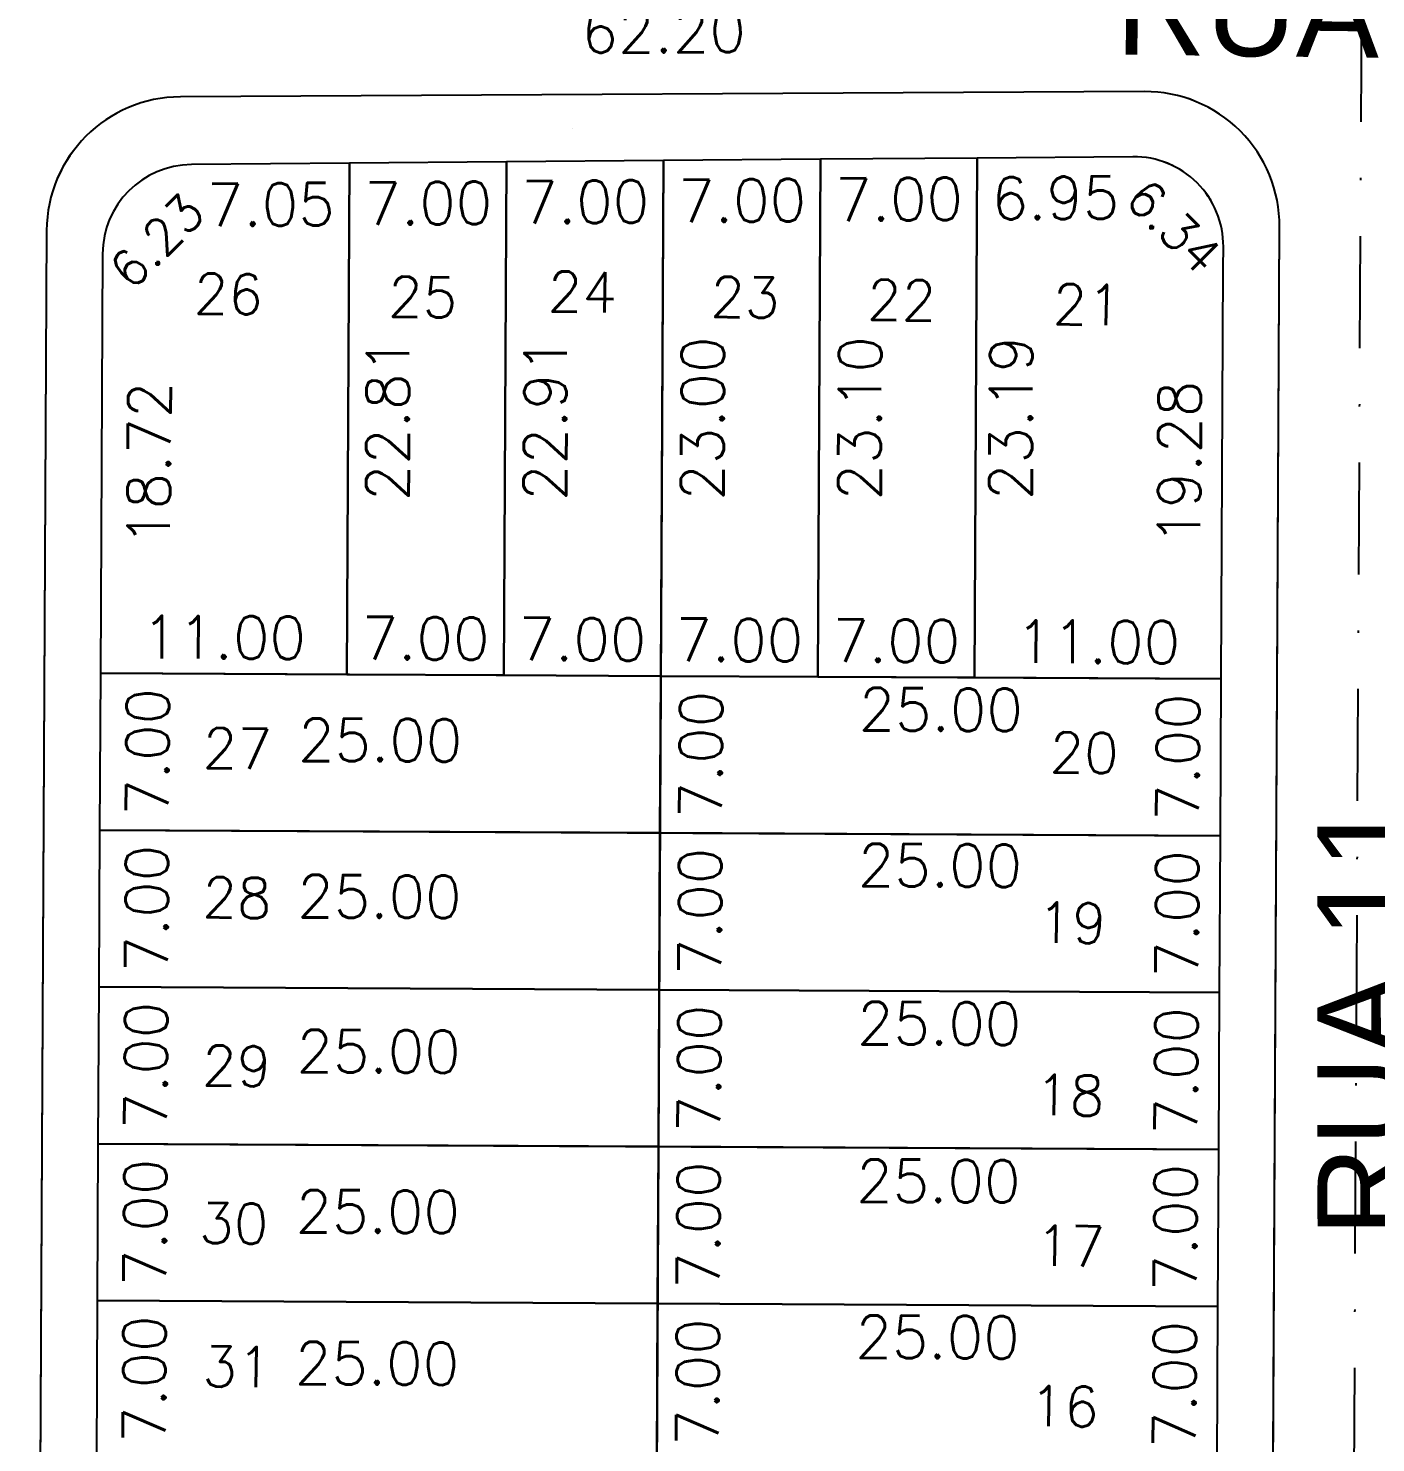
# Model space of a CAD drawing. Header units: millimetres. Extents: x -4430026 to 4783824, y 584 to 9593110.
# Drawn here: x 2187.2 to 2247.3, y 1441.9 to 1505 of the extents above; entities that cross this region are included whole.
import ezdxf
from ezdxf.enums import TextEntityAlignment as Align

# ---------------------------------------------------------------- set-up
doc = ezdxf.new("R2010")
doc.units = ezdxf.units.MM
doc.linetypes.add('CONTINUO', pattern=[0])
doc.linetypes.add('DASHDOT', pattern=[1, 0.5, -0.25, 0, -0.25])
for name, color, linetype in [('AGT C-M', 10, 'Continuous'), ('Calçada', 1, 'Continuous'), ('Cota', 8, 'Continuous'), ('Cota Curvas', 2, 'Continuous'), ('COTAS', 8, 'Continuous'), ('EIXO DAS VIAS', 252, 'DASHDOT'), ('Lotes', 2, 'Continuous'), ('Nomes de Ruas', 3, 'Continuous'), ('Numero de lotes', 5, 'Continuous')]:
    doc.layers.add(name, color=color, linetype=linetype)
doc.styles.add('arcad1', font='romans.shx')
doc.styles.add('ARIAL', font='arial.ttf', dxfattribs={"height": 0.25})
doc.styles.add('ROMANS', font='romans.shx')
doc.dimstyles.new('BOLA100', dxfattribs={"dimscale": 0, "dimtxt": 1.9, "dimasz": 0.18, "dimexe": 0.18, "dimexo": 0.063, "dimgap": 0, "dimtad": 1, "dimzin": 4, "dimdsep": 46, "dimtxsty": 'ROMANS', "dimcen": 0.09, "dimse1": 1, "dimse2": 1, "dimsd1": 1, "dimsd2": 1, "dimclrt": 256, "dimaunit": 1, "dimadec": 4, "dimazin": 0, "dimtfac": 1.2, "dimtix": 1, "dimtmove": 2, "dimatfit": 3, "dimfxl": 1, "dimtvp": 2, "dimtolj": 1, "dimtzin": 4, "dimarcsym": 0})

# ---------------------------------------------------------------- blocks, each defined once
blk = doc.blocks.new('*D425')
at = {"layer": 'DEFPOINTS', "color": 0}
for p in [(2194.471, 1498.92), (2201.526, 1498.98), (2201.549, 1496.217)]:
    blk.add_point(p, dxfattribs=at)
at = {"layer": 'Cota', "insert": (2198.014, 1497.137), "char_height": 1.9, "attachment_point": 5, "rotation": 0.48244, "style": 'ROMANS'}
blk.add_mtext('\\A1;7.05', dxfattribs=at)
blk = doc.blocks.new('*D426')
at = {"layer": 'DEFPOINTS', "color": 0}
for p in [(2201.412, 1476.843), (2190.408, 1476.226), (2201.408, 1476.169)]:
    blk.add_point(p, dxfattribs=at)
at = {"layer": 'Cota', "insert": (2195.917, 1477.821), "char_height": 1.9, "attachment_point": 5, "rotation": 359.70531, "style": 'ROMANS'}
blk.add_mtext('\\A1;11.00', dxfattribs=at)
blk = doc.blocks.new('*D427')
at = {"layer": 'DEFPOINTS', "color": 0}
for p in [(2201.526, 1498.98), (2208.526, 1499.039), (2208.549, 1496.276)]:
    blk.add_point(p, dxfattribs=at)
at = {"layer": 'Cota', "insert": (2205.041, 1497.196), "char_height": 1.9, "attachment_point": 5, "rotation": 0.48244, "style": 'ROMANS'}
blk.add_mtext('\\A1;7.00', dxfattribs=at)
blk = doc.blocks.new('*D428')
at = {"layer": 'DEFPOINTS', "color": 0}
for p in [(2208.526, 1499.039), (2215.526, 1499.098), (2215.55, 1496.335)]:
    blk.add_point(p, dxfattribs=at)
at = {"layer": 'Cota', "insert": (2212.042, 1497.255), "char_height": 1.9, "attachment_point": 5, "rotation": 0.48244, "style": 'ROMANS'}
blk.add_mtext('\\A1;7.00', dxfattribs=at)
blk = doc.blocks.new('*D429')
at = {"layer": 'DEFPOINTS', "color": 0}
for p in [(2222.527, 1499.157), (2215.526, 1499.098), (2222.55, 1496.394)]:
    blk.add_point(p, dxfattribs=at)
at = {"layer": 'Cota', "insert": (2219.042, 1497.314), "char_height": 1.9, "attachment_point": 5, "rotation": 0.48244, "style": 'ROMANS'}
blk.add_mtext('\\A1;7.00', dxfattribs=at)
blk = doc.blocks.new('*D430')
at = {"layer": 'DEFPOINTS', "color": 0}
for p in [(2222.527, 1499.157), (2229.527, 1499.215), (2229.551, 1496.453)]:
    blk.add_point(p, dxfattribs=at)
at = {"layer": 'Cota', "insert": (2226.042, 1497.373), "char_height": 1.9, "attachment_point": 5, "rotation": 0.48244, "style": 'ROMANS'}
blk.add_mtext('\\A1;7.00', dxfattribs=at)
blk = doc.blocks.new('*D431')
at = {"layer": 'DEFPOINTS', "color": 0}
for p in [(2229.527, 1499.215), (2236.473, 1499.274), (2236.497, 1496.511)]:
    blk.add_point(p, dxfattribs=at)
at = {"layer": 'Cota', "insert": (2233.016, 1497.432), "char_height": 1.9, "attachment_point": 5, "rotation": 0.48244, "style": 'ROMANS'}
blk.add_mtext('\\A1;6.95', dxfattribs=at)
blk = doc.blocks.new('*D432')
at = {"layer": 'DEFPOINTS', "color": 0}
for p in [(2208.412, 1476.807), (2201.408, 1476.169), (2208.408, 1476.133)]:
    blk.add_point(p, dxfattribs=at)
at = {"layer": 'Cota', "insert": (2204.917, 1477.775), "char_height": 1.9, "attachment_point": 5, "rotation": 359.70531, "style": 'ROMANS'}
blk.add_mtext('\\A1;7.00', dxfattribs=at)
blk = doc.blocks.new('*D433')
at = {"layer": 'DEFPOINTS', "color": 0}
for p in [(2215.412, 1476.771), (2208.408, 1476.133), (2215.408, 1476.097)]:
    blk.add_point(p, dxfattribs=at)
at = {"layer": 'Cota', "insert": (2211.917, 1477.739), "char_height": 1.9, "attachment_point": 5, "rotation": 359.70531, "style": 'ROMANS'}
blk.add_mtext('\\A1;7.00', dxfattribs=at)
blk = doc.blocks.new('*D434')
at = {"layer": 'DEFPOINTS', "color": 0}
for p in [(2222.412, 1476.735), (2215.408, 1476.097), (2222.408, 1476.061)]:
    blk.add_point(p, dxfattribs=at)
at = {"layer": 'Cota', "insert": (2218.916, 1477.703), "char_height": 1.9, "attachment_point": 5, "rotation": 359.70531, "style": 'ROMANS'}
blk.add_mtext('\\A1;7.00', dxfattribs=at)
blk = doc.blocks.new('*D435')
at = {"layer": 'DEFPOINTS', "color": 0}
for p in [(2229.411, 1476.699), (2222.408, 1476.061), (2229.408, 1476.025)]:
    blk.add_point(p, dxfattribs=at)
at = {"layer": 'Cota', "insert": (2225.916, 1477.667), "char_height": 1.9, "attachment_point": 5, "rotation": 359.70531, "style": 'ROMANS'}
blk.add_mtext('\\A1;7.00', dxfattribs=at)
blk = doc.blocks.new('*D436')
at = {"layer": 'DEFPOINTS', "color": 0}
for p in [(2240.411, 1476.643), (2229.408, 1476.025), (2240.408, 1475.969)]:
    blk.add_point(p, dxfattribs=at)
at = {"layer": 'Cota', "insert": (2234.916, 1477.621), "char_height": 1.9, "attachment_point": 5, "rotation": 359.70531, "style": 'ROMANS'}
blk.add_mtext('\\A1;11.00', dxfattribs=at)
blk = doc.blocks.new('*D465')
at = {"layer": 'DEFPOINTS', "color": 0}
for p in [(2190.505, 1494.941), (2190.408, 1476.226), (2193.48, 1476.21)]:
    blk.add_point(p, dxfattribs=at)
at = {"layer": 'Cota', "insert": (2192.578, 1485.573), "char_height": 1.9, "attachment_point": 5, "rotation": 89.70531, "style": 'ROMANS'}
blk.add_mtext('\\A1;18.72', dxfattribs=at)
blk = doc.blocks.new('*D466')
at = {"layer": 'DEFPOINTS', "color": 0}
for p in [(2201.526, 1498.98), (2204.233, 1498.966), (2201.408, 1476.169)]:
    blk.add_point(p, dxfattribs=at)
at = {"layer": 'Cota', "insert": (2203.225, 1487.566), "char_height": 1.9, "attachment_point": 5, "rotation": 89.70531, "style": 'ROMANS'}
blk.add_mtext('\\A1;22.81', dxfattribs=at)
blk = doc.blocks.new('*D467')
at = {"layer": 'DEFPOINTS', "color": 0}
for p in [(2208.526, 1499.039), (2211.261, 1499.025), (2208.408, 1476.133)]:
    blk.add_point(p, dxfattribs=at)
at = {"layer": 'Cota', "insert": (2210.252, 1487.577), "char_height": 1.9, "attachment_point": 5, "rotation": 89.70531, "style": 'ROMANS'}
blk.add_mtext('\\A1;22.91', dxfattribs=at)
blk = doc.blocks.new('*D468')
at = {"layer": 'DEFPOINTS', "color": 0}
for p in [(2215.526, 1499.098), (2215.408, 1476.097), (2218.163, 1476.083)]:
    blk.add_point(p, dxfattribs=at)
at = {"layer": 'Cota', "insert": (2217.273, 1487.588), "char_height": 1.9, "attachment_point": 5, "rotation": 89.70531, "style": 'ROMANS'}
blk.add_mtext('\\A1;23.00', dxfattribs=at)
blk = doc.blocks.new('*D469')
at = {"layer": 'DEFPOINTS', "color": 0}
for p in [(2222.527, 1499.157), (2222.408, 1476.061), (2225.176, 1476.047)]:
    blk.add_point(p, dxfattribs=at)
at = {"layer": 'Cota', "insert": (2224.286, 1487.6), "char_height": 1.9, "attachment_point": 5, "rotation": 89.70531, "style": 'ROMANS'}
blk.add_mtext('\\A1;23.10', dxfattribs=at)
blk = doc.blocks.new('*D470')
at = {"layer": 'DEFPOINTS', "color": 0}
for p in [(2229.527, 1499.215), (2232.036, 1499.203), (2229.408, 1476.025)]:
    blk.add_point(p, dxfattribs=at)
at = {"layer": 'Cota', "insert": (2231.027, 1487.612), "char_height": 1.9, "attachment_point": 5, "rotation": 89.70531, "style": 'ROMANS'}
blk.add_mtext('\\A1;23.19', dxfattribs=at)
blk = doc.blocks.new('*D471')
at = {"layer": 'DEFPOINTS', "color": 0}
for p in [(2240.507, 1495.254), (2239.442, 1475.974), (2240.408, 1475.969)]:
    blk.add_point(p, dxfattribs=at)
at = {"layer": 'Cota', "insert": (2238.542, 1485.621), "char_height": 1.9, "attachment_point": 5, "rotation": 89.70531, "style": 'ROMANS'}
blk.add_mtext('\\A1;19.28', dxfattribs=at)
blk = doc.blocks.new('*D472')
at = {"layer": 'DEFPOINTS', "color": 0}
for p in [(2190.408, 1476.226), (2190.372, 1469.226), (2193.444, 1469.21)]:
    blk.add_point(p, dxfattribs=at)
at = {"layer": 'Cota', "insert": (2192.512, 1472.715), "char_height": 1.9, "attachment_point": 5, "rotation": 89.70531, "style": 'ROMANS'}
blk.add_mtext('\\A1;7.00', dxfattribs=at)
blk = doc.blocks.new('*D473')
at = {"layer": 'DEFPOINTS', "color": 0}
for p in [(2190.372, 1469.226), (2190.336, 1462.226), (2193.408, 1462.21)]:
    blk.add_point(p, dxfattribs=at)
at = {"layer": 'Cota', "insert": (2192.476, 1465.715), "char_height": 1.9, "attachment_point": 5, "rotation": 89.70531, "style": 'ROMANS'}
blk.add_mtext('\\A1;7.00', dxfattribs=at)
blk = doc.blocks.new('*D474')
at = {"layer": 'DEFPOINTS', "color": 0}
for p in [(2190.336, 1462.226), (2190.3, 1455.226), (2193.372, 1455.21)]:
    blk.add_point(p, dxfattribs=at)
at = {"layer": 'Cota', "insert": (2192.44, 1458.715), "char_height": 1.9, "attachment_point": 5, "rotation": 89.70531, "style": 'ROMANS'}
blk.add_mtext('\\A1;7.00', dxfattribs=at)
blk = doc.blocks.new('*D475')
at = {"layer": 'DEFPOINTS', "color": 0}
for p in [(2190.3, 1455.226), (2190.264, 1448.226), (2193.336, 1448.211)]:
    blk.add_point(p, dxfattribs=at)
at = {"layer": 'Cota', "insert": (2192.404, 1451.715), "char_height": 1.9, "attachment_point": 5, "rotation": 89.70531, "style": 'ROMANS'}
blk.add_mtext('\\A1;7.00', dxfattribs=at)
blk = doc.blocks.new('*D476')
at = {"layer": 'DEFPOINTS', "color": 0}
for p in [(2190.264, 1448.226), (2190.228, 1441.226), (2193.3, 1441.211)]:
    blk.add_point(p, dxfattribs=at)
at = {"layer": 'Cota', "insert": (2192.368, 1444.715), "char_height": 1.9, "attachment_point": 5, "rotation": 89.70531, "style": 'ROMANS'}
blk.add_mtext('\\A1;7.00', dxfattribs=at)
blk = doc.blocks.new('*D481')
at = {"layer": 'DEFPOINTS', "color": 0}
for p in [(2215.372, 1469.098), (2215.336, 1462.098), (2218.091, 1462.083)]:
    blk.add_point(p, dxfattribs=at)
at = {"layer": 'Cota', "insert": (2217.159, 1465.588), "char_height": 1.9, "attachment_point": 5, "rotation": 89.70531, "style": 'ROMANS'}
blk.add_mtext('\\A1;7.00', dxfattribs=at)
blk = doc.blocks.new('*D482')
at = {"layer": 'DEFPOINTS', "color": 0}
for p in [(2215.336, 1462.098), (2215.3, 1455.098), (2218.055, 1455.084)]:
    blk.add_point(p, dxfattribs=at)
at = {"layer": 'Cota', "insert": (2217.123, 1458.588), "char_height": 1.9, "attachment_point": 5, "rotation": 89.70531, "style": 'ROMANS'}
blk.add_mtext('\\A1;7.00', dxfattribs=at)
blk = doc.blocks.new('*D483')
at = {"layer": 'DEFPOINTS', "color": 0}
for p in [(2215.3, 1455.098), (2215.264, 1448.098), (2218.019, 1448.084)]:
    blk.add_point(p, dxfattribs=at)
at = {"layer": 'Cota', "insert": (2217.087, 1451.588), "char_height": 1.9, "attachment_point": 5, "rotation": 89.70531, "style": 'ROMANS'}
blk.add_mtext('\\A1;7.00', dxfattribs=at)
blk = doc.blocks.new('*D484')
at = {"layer": 'DEFPOINTS', "color": 0}
for p in [(2215.264, 1448.098), (2215.228, 1441.098), (2217.983, 1441.084)]:
    blk.add_point(p, dxfattribs=at)
at = {"layer": 'Cota', "insert": (2217.051, 1444.589), "char_height": 1.9, "attachment_point": 5, "rotation": 89.70531, "style": 'ROMANS'}
blk.add_mtext('\\A1;7.00', dxfattribs=at)
blk = doc.blocks.new('*D491')
at = {"layer": 'DEFPOINTS', "color": 0}
for p in [(2215.408, 1476.097), (2215.372, 1469.098), (2218.127, 1469.083)]:
    blk.add_point(p, dxfattribs=at)
at = {"layer": 'Cota', "insert": (2217.195, 1472.588), "char_height": 1.9, "attachment_point": 5, "rotation": 89.70531, "style": 'ROMANS'}
blk.add_mtext('\\A1;7.00', dxfattribs=at)
blk = doc.blocks.new('*D492')
at = {"layer": 'DEFPOINTS', "color": 0}
for p in [(2240.408, 1475.969), (2239.406, 1468.974), (2240.372, 1468.969)]:
    blk.add_point(p, dxfattribs=at)
at = {"layer": 'Cota', "insert": (2238.474, 1472.479), "char_height": 1.9, "attachment_point": 5, "rotation": 89.70531, "style": 'ROMANS'}
blk.add_mtext('\\A1;7.00', dxfattribs=at)
blk = doc.blocks.new('*D493')
at = {"layer": 'DEFPOINTS', "color": 0}
for p in [(2240.372, 1468.969), (2239.37, 1461.974), (2240.336, 1461.969)]:
    blk.add_point(p, dxfattribs=at)
at = {"layer": 'Cota', "insert": (2238.438, 1465.479), "char_height": 1.9, "attachment_point": 5, "rotation": 89.70531, "style": 'ROMANS'}
blk.add_mtext('\\A1;7.00', dxfattribs=at)
blk = doc.blocks.new('*D494')
at = {"layer": 'DEFPOINTS', "color": 0}
for p in [(2240.336, 1461.969), (2239.334, 1454.974), (2240.3, 1454.969)]:
    blk.add_point(p, dxfattribs=at)
at = {"layer": 'Cota', "insert": (2238.402, 1458.479), "char_height": 1.9, "attachment_point": 5, "rotation": 89.70531, "style": 'ROMANS'}
blk.add_mtext('\\A1;7.00', dxfattribs=at)
blk = doc.blocks.new('*D495')
at = {"layer": 'DEFPOINTS', "color": 0}
for p in [(2240.3, 1454.969), (2239.298, 1447.974), (2240.264, 1447.969)]:
    blk.add_point(p, dxfattribs=at)
at = {"layer": 'Cota', "insert": (2238.366, 1451.479), "char_height": 1.9, "attachment_point": 5, "rotation": 89.70531, "style": 'ROMANS'}
blk.add_mtext('\\A1;7.00', dxfattribs=at)
blk = doc.blocks.new('*D496')
at = {"layer": 'DEFPOINTS', "color": 0}
for p in [(2240.264, 1447.969), (2239.262, 1440.974), (2240.228, 1440.969)]:
    blk.add_point(p, dxfattribs=at)
at = {"layer": 'Cota', "insert": (2238.33, 1444.479), "char_height": 1.9, "attachment_point": 5, "rotation": 89.70531, "style": 'ROMANS'}
blk.add_mtext('\\A1;7.00', dxfattribs=at)
blk = doc.blocks.new('*D503')
at = {"layer": 'DEFPOINTS', "color": 0}
for p in [(2215.408, 1476.097), (2240.408, 1475.969), (2215.396, 1473.714)]:
    blk.add_point(p, dxfattribs=at)
at = {"layer": 'Cota', "insert": (2227.901, 1474.6), "char_height": 1.9, "attachment_point": 5, "rotation": 359.70531, "style": 'ROMANS'}
blk.add_mtext('\\A1;25.00', dxfattribs=at)
blk = doc.blocks.new('*D504')
at = {"layer": 'DEFPOINTS', "color": 0}
for p in [(2215.372, 1469.098), (2240.372, 1468.969), (2215.36, 1466.76)]:
    blk.add_point(p, dxfattribs=at)
at = {"layer": 'Cota', "insert": (2227.865, 1467.646), "char_height": 1.9, "attachment_point": 5, "rotation": 359.70531, "style": 'ROMANS'}
blk.add_mtext('\\A1;25.00', dxfattribs=at)
blk = doc.blocks.new('*D505')
at = {"layer": 'DEFPOINTS', "color": 0}
for p in [(2215.336, 1462.098), (2240.336, 1461.969), (2215.324, 1459.707)]:
    blk.add_point(p, dxfattribs=at)
at = {"layer": 'Cota', "insert": (2227.829, 1460.593), "char_height": 1.9, "attachment_point": 5, "rotation": 359.70531, "style": 'ROMANS'}
blk.add_mtext('\\A1;25.00', dxfattribs=at)
blk = doc.blocks.new('*D506')
at = {"layer": 'DEFPOINTS', "color": 0}
for p in [(2215.3, 1455.098), (2240.3, 1454.969), (2215.288, 1452.678)]:
    blk.add_point(p, dxfattribs=at)
at = {"layer": 'Cota', "insert": (2227.792, 1453.564), "char_height": 1.9, "attachment_point": 5, "rotation": 359.70531, "style": 'ROMANS'}
blk.add_mtext('\\A1;25.00', dxfattribs=at)
blk = doc.blocks.new('*D507')
at = {"layer": 'DEFPOINTS', "color": 0}
for p in [(2215.264, 1448.098), (2240.264, 1447.969), (2215.252, 1445.712)]:
    blk.add_point(p, dxfattribs=at)
at = {"layer": 'Cota', "insert": (2227.757, 1446.598), "char_height": 1.9, "attachment_point": 5, "rotation": 359.70531, "style": 'ROMANS'}
blk.add_mtext('\\A1;25.00', dxfattribs=at)
blk = doc.blocks.new('*D4351')
at = {"layer": 'DEFPOINTS', "color": 0}
for p in [(2190.408, 1476.226), (2215.408, 1476.097), (2215.388, 1472.224)]:
    blk.add_point(p, dxfattribs=at)
at = {"layer": 'Cota', "insert": (2202.893, 1473.238), "char_height": 1.9, "attachment_point": 5, "rotation": 359.70531, "style": 'ROMANS'}
blk.add_mtext('\\A1;25.00', dxfattribs=at)
blk = doc.blocks.new('*D4354')
at = {"layer": 'DEFPOINTS', "color": 0}
for p in [(2190.372, 1469.226), (2215.372, 1469.098), (2215.352, 1465.242)]:
    blk.add_point(p, dxfattribs=at)
at = {"layer": 'Cota', "insert": (2202.857, 1466.257), "char_height": 1.9, "attachment_point": 5, "rotation": 359.70531, "style": 'ROMANS'}
blk.add_mtext('\\A1;25.00', dxfattribs=at)
blk = doc.blocks.new('*D4357')
at = {"layer": 'DEFPOINTS', "color": 0}
for p in [(2190.336, 1462.226), (2215.336, 1462.098), (2215.317, 1458.333)]:
    blk.add_point(p, dxfattribs=at)
at = {"layer": 'Cota', "insert": (2202.822, 1459.347), "char_height": 1.9, "attachment_point": 5, "rotation": 359.70531, "style": 'ROMANS'}
blk.add_mtext('\\A1;25.00', dxfattribs=at)
blk = doc.blocks.new('*D4360')
at = {"layer": 'DEFPOINTS', "color": 0}
for p in [(2190.3, 1455.226), (2215.3, 1455.098), (2215.28, 1451.182)]:
    blk.add_point(p, dxfattribs=at)
at = {"layer": 'Cota', "insert": (2202.785, 1452.196), "char_height": 1.9, "attachment_point": 5, "rotation": 359.70531, "style": 'ROMANS'}
blk.add_mtext('\\A1;25.00', dxfattribs=at)
blk = doc.blocks.new('*D4363')
at = {"layer": 'DEFPOINTS', "color": 0}
for p in [(2190.264, 1448.226), (2215.264, 1448.098), (2215.245, 1444.41)]:
    blk.add_point(p, dxfattribs=at)
at = {"layer": 'Cota', "insert": (2202.75, 1445.424), "char_height": 1.9, "attachment_point": 5, "rotation": 359.70531, "style": 'ROMANS'}
blk.add_mtext('\\A1;25.00', dxfattribs=at)
blk = doc.blocks.new('*D14056')
at = {"layer": 'DEFPOINTS', "color": 0, "linetype": 'ByBlock'}
for p in [(2246.633, 1506.112), (2184.43, 1505.75), (2246.644, 1504.104)]:
    blk.add_point(p, dxfattribs=at)
at = {"layer": 'COTAS', "linetype": 'ByBlock', "insert": (2215.538, 1504.873), "char_height": 1.9, "attachment_point": 5, "rotation": 0.33364, "style": 'ROMANS'}
blk.add_mtext('\\A1;62.20', dxfattribs=at)
blk = doc.blocks.new('*D14057')
at = {"layer": 'DEFPOINTS', "color": 0, "linetype": 'ByBlock'}
for p in [(2246.633, 1506.112), (2308.835, 1506.475), (2308.856, 1502.875)]:
    blk.add_point(p, dxfattribs=at)
at = {"layer": 'COTAS', "linetype": 'ByBlock', "insert": (2277.739, 1508.236), "char_height": 1.9, "attachment_point": 5, "rotation": 0.33364, "style": 'ROMANS'}
blk.add_mtext('\\A1;62.20', dxfattribs=at)

msp = doc.modelspace()

# ---------------------------------------------------------------- linework, layer by layer
at = {"layer": 'AGT C-M', "elevation": 85}
msp.add_lwpolyline([(2211.451, 1500.511), (2211.451, 1500.511)], dxfattribs=at)
at = {"layer": 'Calçada', "lineweight": -3}
for p, q in [((2236.979, 1502.179), (2193.977, 1501.946)), ((2236.979, 1502.179), (2193.977, 1501.946)), ((2188.01, 1495.977), (2187.59, 1414.321)), ((2188.01, 1495.977), (2187.59, 1414.321)), ((2242.493, 1395.308), (2243.012, 1496.148)), ((2242.493, 1395.308), (2243.012, 1496.148))]:
    msp.add_line(p, q, dxfattribs=at)
msp.add_lwpolyline([(2243.012, 1496.148, 0.41731), (2236.979, 1502.179), (2193.977, 1501.946, 0.411124), (2188.01, 1495.977), (2187.59, 1414.321, -0.165602), (2185.058, 1407.01), (2158.769, 1373.248, 0.476385), (2160.871, 1364.17, -0.021631), (2198.722, 1343.623, 0.379199), (2206.544, 1345.081), (2239.961, 1387.998, 0.165602), (2242.493, 1395.308)], format="xyb", close=True, dxfattribs=at)
msp.add_lwpolyline([(2243.012, 1496.148, 0.41731), (2236.979, 1502.179), (2193.977, 1501.946, 0.411124), (2188.01, 1495.977), (2187.59, 1414.321, -0.165602), (2185.058, 1407.01), (2158.769, 1373.248, 0.476385), (2160.871, 1364.17, -0.021631), (2198.722, 1343.623, 0.379199), (2206.544, 1345.081), (2239.961, 1387.998, 0.165602), (2242.493, 1395.308)], format="xyb", close=True, dxfattribs=at)
for centre, start, end in [((2194.01, 1495.946), 90.31037, 179.70531), ((2237.012, 1496.179), 359.70531, 90.31037)]:
    msp.add_arc(centre, 6, start, end, dxfattribs=at)
at = {"layer": 'EIXO DAS VIAS', "ltscale": 10}
msp.add_line((2246.662, 1505.831, 103.708), (2246.083, 1393.408, 103.708), dxfattribs=at)
at = {"layer": 'Lotes', "linetype": 'CONTINUO', "lineweight": -3}
for p, q in [((2222.527, 1499.157), (2215.526, 1499.098)), ((2222.408, 1476.061), (2222.527, 1499.157)), ((2222.527, 1499.157), (2222.408, 1476.061)), ((2229.527, 1499.215), (2222.527, 1499.157)), ((2229.408, 1476.025), (2229.527, 1499.215)), ((2229.527, 1499.215), (2229.408, 1476.025)), ((2236.473, 1499.274), (2229.527, 1499.215)), ((2201.526, 1498.98), (2194.471, 1498.92)), ((2201.408, 1476.169), (2201.526, 1498.98)), ((2201.526, 1498.98), (2201.408, 1476.169)), ((2208.526, 1499.039), (2201.526, 1498.98)), ((2208.408, 1476.133), (2208.526, 1499.039)), ((2208.526, 1499.039), (2208.408, 1476.133)), ((2215.526, 1499.098), (2208.526, 1499.039)), ((2215.408, 1476.097), (2215.526, 1499.098)), ((2215.526, 1499.098), (2215.408, 1476.097)), ((2190.505, 1494.941), (2190.408, 1476.226)), ((2240.408, 1475.969), (2240.502, 1494.308)), ((2190.408, 1476.226), (2190.372, 1469.226)), ((2190.408, 1476.226), (2201.408, 1476.169)), ((2215.408, 1476.097), (2190.408, 1476.226)), ((2201.408, 1476.169), (2208.408, 1476.133)), ((2208.408, 1476.133), (2215.408, 1476.097)), ((2215.372, 1469.098), (2215.408, 1476.097)), ((2215.408, 1476.097), (2215.372, 1469.098)), ((2215.408, 1476.097), (2222.408, 1476.061)), ((2240.408, 1475.969), (2215.408, 1476.097)), ((2222.408, 1476.061), (2229.408, 1476.025)), ((2229.408, 1476.025), (2240.408, 1475.969)), ((2240.372, 1468.969), (2240.408, 1475.969)), ((2190.372, 1469.226), (2190.336, 1462.226)), ((2190.372, 1469.226), (2215.372, 1469.098)), ((2215.372, 1469.098), (2190.372, 1469.226)), ((2215.336, 1462.098), (2215.372, 1469.098)), ((2215.372, 1469.098), (2215.336, 1462.098)), ((2215.372, 1469.098), (2240.372, 1468.969)), ((2240.372, 1468.969), (2215.372, 1469.098)), ((2240.336, 1461.969), (2240.372, 1468.969)), ((2190.336, 1462.226), (2190.3, 1455.226)), ((2190.336, 1462.226), (2215.336, 1462.098)), ((2215.336, 1462.098), (2190.336, 1462.226)), ((2215.3, 1455.098), (2215.336, 1462.098)), ((2215.336, 1462.098), (2215.3, 1455.098)), ((2215.336, 1462.098), (2240.336, 1461.969)), ((2240.336, 1461.969), (2215.336, 1462.098)), ((2240.3, 1454.969), (2240.336, 1461.969)), ((2190.3, 1455.226), (2190.264, 1448.226)), ((2190.3, 1455.226), (2215.3, 1455.098)), ((2215.3, 1455.098), (2190.3, 1455.226)), ((2215.264, 1448.098), (2215.3, 1455.098)), ((2215.3, 1455.098), (2215.264, 1448.098)), ((2215.3, 1455.098), (2240.3, 1454.969)), ((2240.3, 1454.969), (2215.3, 1455.098)), ((2240.264, 1447.969), (2240.3, 1454.969)), ((2190.264, 1448.226), (2190.228, 1441.226)), ((2190.264, 1448.226), (2215.264, 1448.098)), ((2215.264, 1448.098), (2190.264, 1448.226)), ((2215.228, 1441.098), (2215.264, 1448.098)), ((2215.264, 1448.098), (2215.228, 1441.098)), ((2215.264, 1448.098), (2240.264, 1447.969)), ((2240.264, 1447.969), (2215.264, 1448.098)), ((2240.228, 1440.969), (2240.264, 1447.969))]:
    msp.add_line(p, q, dxfattribs=at)
at = {"layer": 'Lotes', "lineweight": -3}
for p, q in [((2222.408, 1476.061), (2222.527, 1499.157)), ((2229.408, 1476.025), (2229.527, 1499.215)), ((2201.408, 1476.169), (2201.526, 1498.98)), ((2208.408, 1476.133), (2208.526, 1499.039)), ((2215.526, 1499.098), (2215.021, 1400.728)), ((2190.408, 1476.226), (2240.408, 1475.969)), ((2190.372, 1469.226), (2240.372, 1468.969)), ((2190.336, 1462.226), (2240.336, 1461.969)), ((2190.3, 1455.226), (2240.3, 1454.969)), ((2190.264, 1448.226), (2240.264, 1447.969))]:
    msp.add_line(p, q, dxfattribs=at)
at = {"layer": 'Lotes'}
for points in [[(2215.526, 1499.098), (2215.408, 1476.097), (2222.408, 1476.061), (2222.527, 1499.157)], [(2222.527, 1499.157), (2222.408, 1476.061), (2229.408, 1476.025), (2229.527, 1499.215)], [(2201.526, 1498.98), (2201.408, 1476.169), (2208.408, 1476.133), (2208.526, 1499.039)], [(2208.526, 1499.039), (2208.408, 1476.133), (2215.408, 1476.097), (2215.526, 1499.098)], [(2201.408, 1476.169), (2190.408, 1476.226), (2190.372, 1469.226), (2215.372, 1469.098), (2215.408, 1476.097), (2208.408, 1476.133)], [(2222.408, 1476.061), (2215.408, 1476.097), (2215.372, 1469.098), (2240.372, 1468.969), (2240.408, 1475.969), (2229.408, 1476.025)], [(2190.372, 1469.226), (2190.336, 1462.226), (2215.336, 1462.098), (2215.372, 1469.098)], [(2215.372, 1469.098), (2215.336, 1462.098), (2240.336, 1461.969), (2240.372, 1468.969)], [(2190.336, 1462.226), (2190.3, 1455.226), (2215.3, 1455.098), (2215.336, 1462.098)], [(2215.336, 1462.098), (2215.3, 1455.098), (2240.3, 1454.969), (2240.336, 1461.969)], [(2190.3, 1455.226), (2190.264, 1448.226), (2215.264, 1448.098), (2215.3, 1455.098)], [(2215.3, 1455.098), (2215.264, 1448.098), (2240.264, 1447.969), (2240.3, 1454.969)], [(2190.264, 1448.226), (2190.228, 1441.226), (2215.228, 1441.098), (2215.264, 1448.098)], [(2215.264, 1448.098), (2215.228, 1441.098), (2240.228, 1440.969), (2240.264, 1447.969)]]:
    msp.add_lwpolyline(points, close=True, dxfattribs=at)
for points in [[(2229.527, 1499.215), (2229.408, 1476.025), (2240.408, 1475.969), (2240.502, 1494.308), (2240.507, 1495.254, 0.418192), (2236.473, 1499.274)], [(2194.471, 1498.92, 0.410246), (2190.505, 1494.941), (2190.408, 1476.226), (2201.408, 1476.169), (2201.526, 1498.98)]]:
    msp.add_lwpolyline(points, format="xyb", close=True, dxfattribs=at)
at = {"layer": 'Lotes', "linetype": 'CONTINUO', "lineweight": -3}
for centre, start, end in [((2236.507, 1495.274), 359.70531, 90.48244), ((2194.505, 1494.92), 90.48244, 179.70531)]:
    msp.add_arc(centre, 4, start, end, dxfattribs=at)

# ---------------------------------------------------------------- texts
at = {"layer": 'Cota Curvas', "char_height": 1.6, "attachment_point": 5, "style": 'ROMANS'}
for s, insert, rotation in [('\\A1;6.34', (2238.301, 1496.159, -51.854), 315.09388), ('\\A1;6.23', (2192.932, 1495.515, -51.854), 45.09388)]:
    msp.add_mtext(s, dxfattribs=dict(at, insert=insert, rotation=rotation))
at = {"layer": 'Nomes de Ruas', "extrusion": (-0.084173, 0.020544, 0.996239), "style": 'ARIAL'}
msp.add_text('RUA 36  .', height=4, rotation=102.96746, dxfattribs=at).set_placement((-1995.716, 1819.803, -158.269), align=Align.MIDDLE_CENTER)
at = {"layer": 'Nomes de Ruas', "extrusion": (-0.01947, -0.084427, 0.996239), "style": 'ARIAL'}
msp.add_text('RUA 11  .', height=4, rotation=102.96746, dxfattribs=at).set_placement((1860.445, 1923.342, -167.274), align=Align.MIDDLE_CENTER)
at = {"layer": 'Numero de lotes', "style": 'arcad1'}
for s, p in [('26', (2196.118, 1493.145, 103.708)), ('24', (2211.909, 1493.241, 103.708)), ('25', (2204.789, 1493.008, 103.708)), ('23', (2219.167, 1492.999, 103.708)), ('22', (2226.155, 1492.874, 103.708)), ('21', (2234.436, 1492.671, 103.708)), ('27', (2196.517, 1472.867, 103.708)), ('20', (2234.296, 1472.672, 103.708)), ('28', (2196.505, 1466.206, 103.708)), ('19', (2233.755, 1465.082, 103.708)), ('29', (2196.49, 1458.699, 103.708)), ('18', (2233.656, 1457.389, 103.708)), ('30', (2196.364, 1451.672, 103.708)), ('17', (2233.682, 1450.663, 103.708)), ('31', (2196.509, 1445.271, 103.708)), ('16', (2233.408, 1443.505, 103.708))]:
    msp.add_text(s, height=1.8, rotation=358.97539, dxfattribs=at).set_placement(p, align=Align.MIDDLE_CENTER)

# ---------------------------------------------------------------- dimensions: what is measured, and where the dimension line sits
at = {"layer": 'Cota'}
for base, p1, p2, angle, picture, middle in [((2222.55, 1496.394), (2215.526, 1499.098), (2222.527, 1499.157), 180.48244, '*D429', (2219.042, 1497.314)), ((2229.551, 1496.453), (2222.527, 1499.157), (2229.527, 1499.215), 180.48244, '*D430', (2226.042, 1497.373)), ((2236.497, 1496.511), (2229.527, 1499.215), (2236.473, 1499.274), 180.48244, '*D431', (2233.016, 1497.432)), ((2208.549, 1496.276), (2201.526, 1498.98), (2208.526, 1499.039), 180.48244, '*D427', (2205.041, 1497.196)), ((2215.55, 1496.335), (2208.526, 1499.039), (2215.526, 1499.098), 180.48244, '*D428', (2212.042, 1497.255)), ((2208.412, 1476.807), (2201.408, 1476.169), (2208.408, 1476.133), 179.70531, '*D432', (2204.917, 1477.775)), ((2215.412, 1476.771), (2208.408, 1476.133), (2215.408, 1476.097), 179.70531, '*D433', (2211.917, 1477.739)), ((2222.412, 1476.735), (2215.408, 1476.097), (2222.408, 1476.061), 179.70531, '*D434', (2218.916, 1477.703)), ((2229.411, 1476.699), (2222.408, 1476.061), (2229.408, 1476.025), 179.70531, '*D435', (2225.916, 1477.667)), ((2240.411, 1476.643), (2229.408, 1476.025), (2240.408, 1475.969), 179.70531, '*D436', (2234.916, 1477.621)), ((2193.444, 1469.21), (2190.408, 1476.226), (2190.372, 1469.226), 89.70531, '*D472', (2192.512, 1472.715)), ((2215.388, 1472.224), (2190.408, 1476.226), (2215.408, 1476.097), 179.70531, '*D4351', (2202.893, 1473.238)), ((2218.127, 1469.083), (2215.408, 1476.097), (2215.372, 1469.098), 89.70531, '*D491', (2217.195, 1472.588)), ((2239.406, 1468.974), (2240.408, 1475.969), (2240.372, 1468.969), 89.70531, '*D492', (2238.474, 1472.479)), ((2193.408, 1462.21), (2190.372, 1469.226), (2190.336, 1462.226), 89.70531, '*D473', (2192.476, 1465.715)), ((2215.352, 1465.242), (2190.372, 1469.226), (2215.372, 1469.098), 179.70531, '*D4354', (2202.857, 1466.257)), ((2218.091, 1462.083), (2215.372, 1469.098), (2215.336, 1462.098), 89.70531, '*D481', (2217.159, 1465.588)), ((2239.37, 1461.974), (2240.372, 1468.969), (2240.336, 1461.969), 89.70531, '*D493', (2238.438, 1465.479)), ((2193.372, 1455.21), (2190.336, 1462.226), (2190.3, 1455.226), 89.70531, '*D474', (2192.44, 1458.715)), ((2215.317, 1458.333), (2190.336, 1462.226), (2215.336, 1462.098), 179.70531, '*D4357', (2202.822, 1459.347)), ((2218.055, 1455.084), (2215.336, 1462.098), (2215.3, 1455.098), 89.70531, '*D482', (2217.123, 1458.588)), ((2239.334, 1454.974), (2240.336, 1461.969), (2240.3, 1454.969), 89.70531, '*D494', (2238.402, 1458.479)), ((2193.336, 1448.211), (2190.3, 1455.226), (2190.264, 1448.226), 89.70531, '*D475', (2192.404, 1451.715)), ((2215.28, 1451.182), (2190.3, 1455.226), (2215.3, 1455.098), 179.70531, '*D4360', (2202.785, 1452.196)), ((2218.019, 1448.084), (2215.3, 1455.098), (2215.264, 1448.098), 89.70531, '*D483', (2217.087, 1451.588)), ((2239.298, 1447.974), (2240.3, 1454.969), (2240.264, 1447.969), 89.70531, '*D495', (2238.366, 1451.479)), ((2193.3, 1441.211), (2190.264, 1448.226), (2190.228, 1441.226), 89.70531, '*D476', (2192.368, 1444.715)), ((2215.245, 1444.41), (2190.264, 1448.226), (2215.264, 1448.098), 179.70531, '*D4363', (2202.75, 1445.424)), ((2217.983, 1441.084), (2215.264, 1448.098), (2215.228, 1441.098), 89.70531, '*D484', (2217.051, 1444.589)), ((2239.262, 1440.974), (2240.264, 1447.969), (2240.228, 1440.969), 89.70531, '*D496', (2238.33, 1444.479))]:
    dim = msp.add_linear_dim(base=base, p1=p1, p2=p2, angle=angle, dimstyle='BOLA100', override={"dimscale": 1}, dxfattribs=at)
    dim.commit()
    dim.dimension.update_dxf_attribs({"geometry": picture, "text_midpoint": middle})
for p1, p2, distance, picture, middle in [((2222.527, 1499.157), (2222.408, 1476.061), 2.768, '*D469', (2224.286, 1487.6)), ((2229.408, 1476.025), (2229.527, 1499.215), -2.509, '*D470', (2231.027, 1487.612)), ((2194.471, 1498.9203), (2201.5257, 1498.9797), -2.763, '*D425', (2198.0136, 1497.1371)), ((2201.408, 1476.169), (2201.526, 1498.98), -2.708, '*D466', (2203.225, 1487.566)), ((2208.408, 1476.133), (2208.526, 1499.039), -2.735, '*D467', (2210.252, 1487.577)), ((2215.526, 1499.098), (2215.408, 1476.097), 2.755, '*D468', (2217.273, 1487.588)), ((2190.505, 1494.941), (2190.408, 1476.226), 3.072, '*D465', (2192.578, 1485.573)), ((2240.507, 1495.2535), (2240.4078, 1475.9688), -0.9658, '*D471', (2238.5416, 1485.621)), ((2190.408, 1476.226), (2201.408, 1476.169), 0.674, '*D426', (2195.917, 1477.821)), ((2240.408, 1475.969), (2215.408, 1476.097), 2.383, '*D503', (2227.901, 1474.6)), ((2240.372, 1468.969), (2215.372, 1469.098), 2.337, '*D504', (2227.865, 1467.646)), ((2240.336, 1461.969), (2215.336, 1462.098), 2.391, '*D505', (2227.829, 1460.593)), ((2240.3, 1454.969), (2215.3, 1455.098), 2.419, '*D506', (2227.792, 1453.564)), ((2240.264, 1447.969), (2215.264, 1448.098), 2.385, '*D507', (2227.757, 1446.598))]:
    dim = msp.add_aligned_dim(p1=p1, p2=p2, distance=distance, dimstyle='BOLA100', override={"dimscale": 1}, dxfattribs=at)
    dim.commit()
    dim.dimension.update_dxf_attribs({"geometry": picture, "text_midpoint": middle})
at = {"layer": 'COTAS', "linetype": 'ByBlock'}
dim = msp.add_linear_dim(base=(2308.856, 1502.875, 2.439), p1=(2246.633, 1506.112, 2.439), p2=(2308.835, 1506.475, 2.439), angle=0.33364, dimstyle='BOLA100', override={"dimscale": 1, "dimfxl": 0.18}, dxfattribs=at)
dim.commit()
dim.dimension.update_dxf_attribs({"geometry": '*D14057', "text_midpoint": (2277.739, 1508.236, 2.439), "dimtype": 161})
dim = msp.add_aligned_dim(p1=(2184.43, 1505.75, 2.439), p2=(2246.633, 1506.112, 2.439), distance=-2.008, dimstyle='BOLA100', override={"dimscale": 1, "dimfxl": 0.18}, dxfattribs=at)
dim.commit()
dim.dimension.update_dxf_attribs({"geometry": '*D14056', "text_midpoint": (2215.538, 1504.873, 2.439)})

doc.saveas('drawing.dxf')
